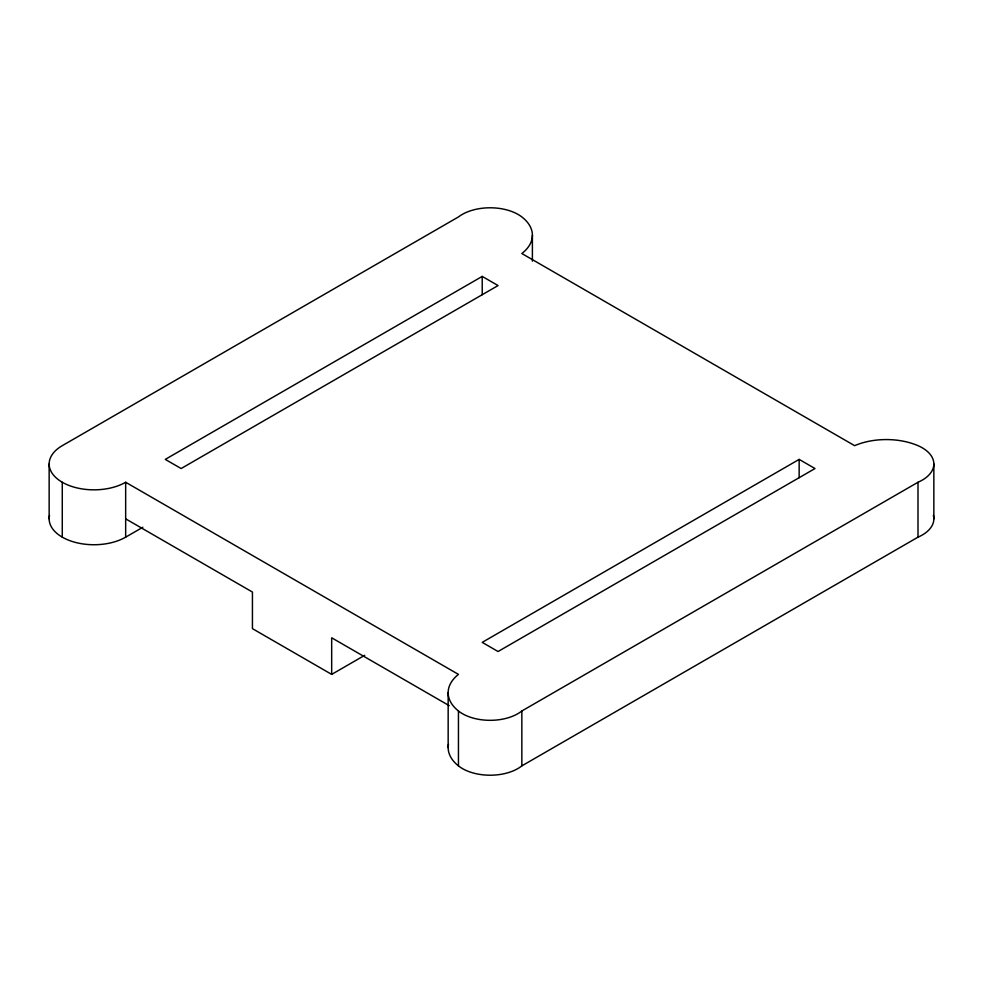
<?xml version="1.0" encoding="UTF-8"?>
<svg xmlns="http://www.w3.org/2000/svg" width="983" height="983" viewBox="0 0 983 983"><rect width="100%" height="100%" fill="white"/><g stroke="black" fill="none" stroke-linecap="round" stroke-linejoin="round"><path stroke-width="1.47" d="M482.223 276.407L165.279 459.393L181.13 468.535L498.062 285.562L482.223 276.407L482.223 294.703M49.531 515.485A44.825 25.877 0 0 0 74.143 542.063A44.825 25.877 0 0 0 125.664 537.16L142.83 527.244M125.664 518.852L252.434 592.049L252.434 628.641L331.676 674.387L364.693 655.329M799.154 459.393L482.223 642.366L498.062 651.52L815.005 468.535L799.154 459.393L799.154 477.689M62.273 482.26A44.825 25.877 0 0 0 125.664 482.26L458.447 674.387A53.967 31.149 0 0 0 458.447 710.992A39.16 22.609 0 0 0 521.838 710.992L917.999 482.26A39.615 22.867 0 0 0 917.999 445.668A52.824 30.498 0 0 0 854.62 445.668L521.838 253.528A52.824 30.498 0 0 0 521.838 216.936A39.615 22.867 0 0 0 458.447 216.936L62.273 445.668A44.825 25.877 0 0 0 62.273 482.26L62.273 537.16M448.457 744.328A53.967 31.149 0 0 0 458.447 765.88A39.16 22.609 0 0 0 521.838 765.88L917.999 537.16A39.615 22.867 0 0 0 933.383 515.338M449.206 705.647L331.676 637.795L331.676 674.387M933.85 463.964L933.85 518.852M917.999 482.26L917.999 537.16M532.393 235.232L532.393 261.159M521.838 710.992L521.838 765.88M458.447 710.992L458.447 765.88M448.162 692.683L448.162 747.584M125.664 482.26L125.664 537.16M49.15 463.964L49.15 518.852"/></g></svg>
